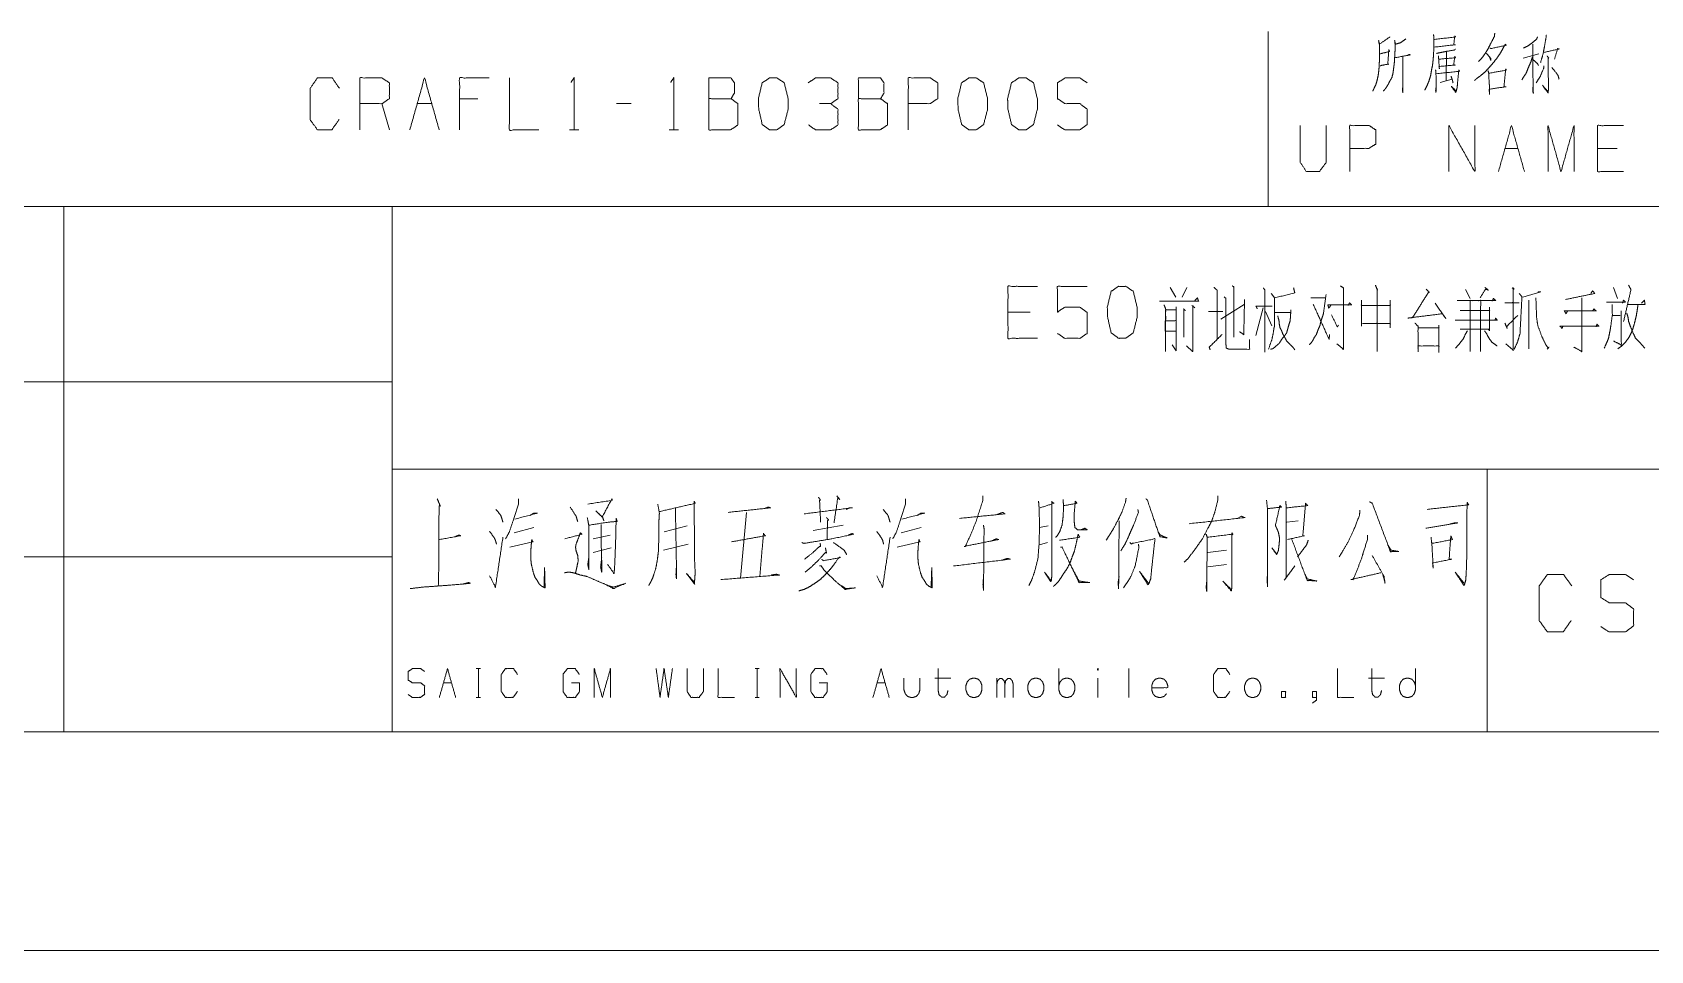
# Model space of a CAD drawing. Header units: millimetres. Extents: x 0 to 594, y 0 to 420.
# Drawn here: x 437.6 to 511.5, y 0 to 42 of the extents above; entities that cross this region are included whole.
import ezdxf

# ---------------------------------------------------------------- set-up
doc = ezdxf.new("R2010")
doc.units = ezdxf.units.MM
doc.layers.add('101', color=7, linetype='Continuous', true_color=0xffffff)

msp = doc.modelspace()

# ---------------------------------------------------------------- linework, layer by layer
at = {"layer": '101', "color": 133, "linetype": 'Continuous', "lineweight": 18}
for p, q in [((494, 42), (494, 34)), ((404, 34), (584, 34)), ((439, 34), (439, 10)), ((454, 34), (454, 10)), ((404, 26), (454, 26)), ((454, 22), (563, 22)), ((504, 22), (504, 10)), ((404, 18), (454, 18)), ((25, 10), (584, 10)), ((404, 10), (584, 10)), ((0, 0), (594, 0))]:
    msp.add_line(p, q, dxfattribs=at)
at = {"layer": '101', "color": 72, "linetype": 'Continuous', "lineweight": 18}
for p, q in [((502.149, 41.069), (502.134, 39.766)), ((505.645, 40.782), (506.363, 40.98)), ((501.853, 39.678), (502.399, 39.832)), ((453.87, 37.507), (453.534, 38.707)), ((455.139, 38.707), (455.81, 38.707)), ((457.91, 38.932), (457.079, 38.932)), ((464.916, 38.707), (464.245, 38.707)), ((462.092, 37.507), (462.516, 37.507)), ((466.645, 37.507), (467.069, 37.507)), ((504.817, 36.664), (505.41, 36.664)), ((509.936, 36.664), (509.046, 36.664)), ((489.533, 30.307), (489.781, 29.857)), ((490.293, 30.307), (490.081, 29.857)), ((509.774, 30.307), (509.951, 29.807)), ((495.956, 29.832), (496.628, 29.832)), ((503.015, 30.207), (503.228, 29.807)), ((505.911, 29.732), (505.911, 27.507)), ((483.128, 29.182), (482.121, 29.182)), ((491.28, 29.207), (491.934, 29.207)), ((491.845, 28.857), (492.906, 29.532)), ((493.768, 29.382), (493.432, 28.107)), ((493.874, 29.207), (494.175, 28.557)), ((494.298, 29.157), (495.005, 29.157)), ((509.704, 29.032), (510.075, 29.032)), ((489.622, 27.682), (489.798, 27.407)), ((504.85, 27.732), (505.168, 27.457)), ((470.177, 20.029), (469.908, 17.027)), ((459.569, 19.097), (460.472, 19.339)), ((467.47, 19.408), (466.421, 19.132)), ((473.225, 19.201), (474.591, 19.442)), ((477.248, 19.097), (478.151, 19.339)), ((483.954, 19.408), (483.564, 19.339)), ((492.782, 19.856), (492.587, 19.753)), ((495.367, 19.649), (494.855, 19.58)), ((463.178, 18.821), (463.959, 18.994)), ((466.397, 18.304), (467.519, 18.58)), ((483.93, 18.649), (483.564, 18.545)), ((463.178, 18.2), (464.007, 18.407)), ((492.099, 18.304), (491.246, 18.2)), ((491.246, 17.545), (492.099, 17.648)), ((457.842, 12.887), (458.028, 12.887)), ((457.94, 12.887), (457.94, 11.576)), ((470.571, 12.887), (470.757, 12.887)), ((470.669, 12.887), (470.669, 11.576)), ((484.442, 11.921), (484.442, 12.887)), ((487.641, 12.901), (487.641, 11.576)), ((456.34, 12.239), (456.711, 12.239)), ((476.141, 12.239), (476.512, 12.239)), ((478.784, 12.446), (479.516, 12.446)), ((481.613, 11.576), (481.613, 12.446)), ((486.227, 12.446), (486.227, 11.576)), ((498.585, 12.446), (499.317, 12.446)), ((457.842, 11.576), (458.028, 11.576)), ((470.571, 11.576), (470.757, 11.576))]:
    msp.add_line(p, q, dxfattribs=at)
for points, knots in [([(499.558, 41.753), (499.496, 41.709), (499.075, 41.422), (499.043, 41.599), (499.09, 41.422), (499.09, 40.848), (499.075, 40.495), (499.059, 40.252), (499.028, 40.009), (498.981, 39.788), (498.918, 39.567), (498.84, 39.413), (498.778, 39.28)], [0, 0, 0.024368, 0.186804, 0.243943, 0.302152, 0.485021, 0.597665, 0.675193, 0.753197, 0.825097, 0.898188, 0.953343, 1, 1]), ([(500.292, 41.665), (500.042, 41.488), (499.808, 41.422), (499.777, 41.599), (499.808, 41.334), (499.793, 41.069), (499.777, 40.782), (499.761, 40.539), (499.73, 40.318), (499.699, 40.075), (499.652, 39.898), (499.574, 39.766), (499.496, 39.611), (499.418, 39.479), (499.34, 39.368), (499.262, 39.28)], [0, 0, 0.096323, 0.172942, 0.229419, 0.31342, 0.396988, 0.487497, 0.564128, 0.634338, 0.711439, 0.768977, 0.817389, 0.871907, 0.92032, 0.962889, 1, 1]), ([(501.556, 41.864), (501.572, 41.665), (501.572, 41.312), (501.556, 40.98), (501.54, 40.76), (501.509, 40.472), (501.462, 40.23), (501.415, 39.965), (501.353, 39.766), (501.275, 39.567), (501.15, 39.324)], [0, 0, 0.076501, 0.212087, 0.339339, 0.424292, 0.535104, 0.630037, 0.733303, 0.813244, 0.895183, 1, 1]), ([(501.603, 41.643), (502.571, 41.753), (502.524, 41.797), (502.477, 41.4), (502.555, 41.4), (501.587, 41.289)], [0, 0, 0.391065, 0.416908, 0.577568, 0.608919, 1, 1]), ([(504.131, 41.245), (504.178, 41.223), (504.88, 41.378), (504.834, 41.422), (504.709, 41.201), (504.568, 40.958), (504.428, 40.76), (504.272, 40.561), (504.1, 40.362), (503.913, 40.163), (503.71, 39.987), (503.554, 39.876), (503.429, 39.766)], [0, 0, 0.017087, 0.254606, 0.275863, 0.359627, 0.452281, 0.53264, 0.616083, 0.702808, 0.792983, 0.881824, 0.944958, 1, 1]), ([(504.35, 41.93), (504.334, 41.775), (504.147, 41.422), (504.038, 41.201), (503.913, 41.002), (503.757, 40.782), (503.6, 40.627)], [0, 0, 0.101777, 0.36375, 0.525151, 0.678919, 0.856079, 1, 1]), ([(506.3, 41.753), (506.269, 41.665), (506.066, 41.488), (505.848, 41.334), (505.66, 41.245)], [0, 0, 0.111866, 0.433083, 0.752722, 1, 1]), ([(506.082, 41.422), (506.098, 39.678), (506.113, 39.192), (506.082, 39.28), (506.098, 39.479)], [0, 0, 0.691284, 0.883885, 0.921007, 1, 1]), ([(506.706, 41.841), (506.691, 41.731), (506.613, 41.267), (506.55, 40.958), (506.441, 40.583)], [0, 0, 0.086565, 0.451627, 0.696476, 1, 1]), ([(499.121, 40.428), (499.153, 40.45), (499.512, 40.517), (499.465, 40.495), (499.512, 41.179), (499.543, 41.091), (499.106, 40.98)], [0, 0, 0.022681, 0.239272, 0.269991, 0.67699, 0.732558, 1, 1]), ([(499.793, 40.804), (500.495, 40.936), (500.448, 40.958), (500.37, 40.914)], [0, 0, 0.834801, 0.895274, 1, 1]), ([(500.152, 40.848), (500.152, 39.214), (500.136, 39.324), (500.152, 39.501)], [0, 0, 0.849787, 0.907774, 1, 1]), ([(502.555, 41.201), (502.508, 41.157), (502.118, 41.091), (501.899, 41.047), (501.696, 41.002)], [0, 0, 0.072258, 0.516577, 0.766872, 1, 1]), ([(501.775, 40.892), (501.79, 40.737), (501.821, 40.296), (501.806, 40.406), (502.539, 40.472), (502.477, 40.472), (502.524, 40.87), (502.555, 40.804), (501.79, 40.737)], [0, 0, 0.056492, 0.21748, 0.258025, 0.525912, 0.548628, 0.694157, 0.720792, 1, 1]), ([(503.959, 41.002), (503.991, 40.98), (504.162, 40.782), (504.178, 40.671), (504.116, 40.826)], [0, 0, 0.066027, 0.51959, 0.712136, 1, 1]), ([(506.082, 40.87), (505.988, 40.583), (505.879, 40.34), (505.785, 40.097), (505.692, 39.965), (505.582, 39.788)], [0, 0, 0.251915, 0.474139, 0.691324, 0.826702, 1, 1]), ([(506.098, 40.715), (506.3, 40.539), (506.347, 40.45)], [0, 0, 0.729132, 1, 1]), ([(506.738, 40.892), (506.816, 40.782), (506.784, 40.804), (506.8, 39.633), (506.8, 39.346), (506.784, 39.192), (506.535, 39.545), (506.784, 39.236)], [0, 0, 0.051679, 0.066293, 0.513636, 0.623353, 0.682731, 0.848101, 1, 1]), ([(506.581, 41.047), (507.284, 41.201), (507.221, 41.223), (507.081, 40.737)], [0, 0, 0.557075, 0.608386, 1, 1]), ([(452.526, 37.507), (452.526, 39.882), (453.534, 39.882), (453.87, 39.657), (453.87, 38.932), (453.534, 38.707), (452.526, 38.707)], [0, 0, 0.400947, 0.57103, 0.639276, 0.76167, 0.829917, 1, 1]), ([(457.079, 37.507), (457.079, 39.882), (458.423, 39.882)], [0, 0, 0.638733, 1, 1]), ([(462.163, 39.682), (462.304, 39.882), (462.304, 37.507)], [0, 0, 0.093486, 1, 1]), ([(466.716, 39.682), (466.857, 39.882), (466.857, 37.507)], [0, 0, 0.093495, 1, 1]), ([(477.568, 37.507), (477.568, 39.882), (478.575, 39.882), (478.911, 39.657), (478.911, 38.932), (478.558, 38.707), (477.568, 38.707)], [0, 0, 0.401146, 0.571314, 0.639589, 0.762044, 0.832821, 1, 1]), ([(501.65, 40.252), (501.665, 40.053), (501.681, 39.545), (501.665, 39.214), (501.65, 39.302), (501.681, 39.523)], [0, 0, 0.147471, 0.523365, 0.76867, 0.83502, 1, 1]), ([(501.681, 40.075), (502.742, 40.185), (502.711, 40.252), (502.696, 40.141), (502.649, 39.633), (502.633, 39.435), (502.571, 39.214), (502.368, 39.501), (502.586, 39.28)], [0, 0, 0.37408, 0.399746, 0.438828, 0.617586, 0.687454, 0.767884, 0.891101, 1, 1]), ([(502.352, 39.965), (502.415, 39.788), (502.446, 39.656)], [0, 0, 0.579206, 1, 1]), ([(504.038, 40.208), (504.069, 40.141), (504.1, 39.589), (504.116, 39.523), (504.116, 39.126), (504.1, 39.302), (504.1, 39.368), (504.865, 39.479), (504.771, 39.479), (504.849, 40.296), (504.88, 40.252), (504.834, 40.23), (504.084, 40.097)], [0, 0, 0.018828, 0.160986, 0.178485, 0.280675, 0.32627, 0.343302, 0.542022, 0.566109, 0.777123, 0.791034, 0.804348, 1, 1]), ([(506.597, 40.428), (506.581, 40.318), (506.41, 39.92), (506.238, 39.656)], [0, 0, 0.129623, 0.632932, 1, 1]), ([(506.956, 40.362), (507.237, 40.009), (507.284, 39.832)], [0, 0, 0.711826, 1, 1]), ([(451.576, 37.982), (451.24, 37.507), (450.586, 37.507), (450.25, 37.982), (450.25, 39.407), (450.586, 39.882), (451.258, 39.882), (451.593, 39.407)], [0, 0, 0.114568, 0.243366, 0.357934, 0.638582, 0.75315, 0.885433, 1, 1]), ([(454.803, 37.507), (455.475, 39.882), (456.146, 37.507)], [0, 0, 0.500001, 1, 1]), ([(459.356, 39.882), (459.356, 37.507), (460.699, 37.507)], [0, 0, 0.638733, 1, 1]), ([(468.462, 38.932), (468.462, 39.882), (469.469, 39.882), (469.628, 39.657), (469.628, 39.182), (469.469, 38.932), (468.462, 38.932), (468.462, 37.507), (469.452, 37.507), (469.787, 37.732), (469.787, 38.707), (469.469, 38.932)], [0, 0, 0.115918, 0.238845, 0.272468, 0.330427, 0.366583, 0.48951, 0.663387, 0.78416, 0.833483, 0.952452, 1, 1]), ([(471.569, 37.507), (471.905, 37.757), (472.082, 38.457), (472.082, 38.932), (471.905, 39.657), (471.569, 39.882), (471.233, 39.882), (470.897, 39.657), (470.721, 38.932), (470.738, 38.457), (470.897, 37.757), (471.233, 37.507), (471.569, 37.507)], [0, 0, 0.067524, 0.183969, 0.260581, 0.380939, 0.446136, 0.500306, 0.565502, 0.68586, 0.762525, 0.878306, 0.94583, 1, 1]), ([(474.022, 38.707), (474.358, 38.932), (474.358, 39.657), (474.022, 39.882), (473.333, 39.882), (472.997, 39.657)], [0, 0, 0.153871, 0.429848, 0.583719, 0.846116, 1, 1]), ([(475.291, 38.932), (475.291, 39.882), (476.299, 39.882), (476.458, 39.657), (476.458, 39.182), (476.299, 38.932), (475.291, 38.932), (475.291, 37.507), (476.281, 37.507), (476.617, 37.732), (476.617, 38.707), (476.299, 38.932)], [0, 0, 0.115916, 0.238846, 0.272469, 0.330427, 0.366583, 0.489513, 0.663387, 0.784164, 0.833486, 0.952452, 1, 1]), ([(480.675, 37.507), (481.011, 37.757), (481.188, 38.457), (481.188, 38.932), (481.011, 39.657), (480.675, 39.882), (480.339, 39.882), (480.003, 39.657), (479.827, 38.932), (479.844, 38.457), (480.003, 37.757), (480.339, 37.507), (480.675, 37.507)], [0, 0, 0.067525, 0.183972, 0.260585, 0.380946, 0.446143, 0.500306, 0.565503, 0.685864, 0.76253, 0.878312, 0.945837, 1, 1]), ([(482.951, 37.507), (483.287, 37.757), (483.464, 38.457), (483.464, 38.932), (483.287, 39.657), (482.951, 39.882), (482.616, 39.882), (482.28, 39.657), (482.103, 38.932), (482.121, 38.457), (482.28, 37.757), (482.616, 37.507), (482.951, 37.507)], [0, 0, 0.067524, 0.183969, 0.260581, 0.380939, 0.446136, 0.500306, 0.565502, 0.68586, 0.762525, 0.878306, 0.94583, 1, 1]), ([(484.379, 37.732), (484.715, 37.507), (485.405, 37.507), (485.74, 37.757), (485.74, 38.457), (485.405, 38.707), (484.733, 38.707), (484.379, 38.932), (484.379, 39.657), (484.733, 39.882), (485.405, 39.882), (485.74, 39.657)], [0, 0, 0.068039, 0.184057, 0.25452, 0.372335, 0.442797, 0.555844, 0.626371, 0.748393, 0.81892, 0.931967, 1, 1]), ([(473.015, 37.732), (473.333, 37.507), (474.022, 37.507), (474.358, 37.732), (474.358, 38.457), (474.022, 38.707), (473.51, 38.707)], [0, 0, 0.124124, 0.34369, 0.472445, 0.703376, 0.836728, 1, 1]), ([(495.468, 37.701), (495.468, 36.023), (495.749, 35.604), (496.342, 35.604), (496.655, 36.023), (496.655, 37.701)], [0, 0, 0.337151, 0.438599, 0.557782, 0.662849, 1, 1]), ([(497.731, 35.604), (497.731, 37.701), (498.621, 37.701), (498.918, 37.503), (498.918, 36.862), (498.605, 36.664), (497.731, 36.664)], [0, 0, 0.401145, 0.571315, 0.639588, 0.762043, 0.832818, 1, 1]), ([(502.257, 35.604), (502.257, 37.701), (503.443, 35.604), (503.443, 37.701)], [0, 0, 0.317575, 0.682425, 1, 1]), ([(506.783, 35.604), (506.783, 37.701), (507.376, 35.604), (507.969, 37.701), (507.969, 35.604)], [0, 0, 0.245192, 0.5, 0.754808, 1, 1]), ([(510.232, 35.604), (509.046, 35.604), (509.046, 37.701), (510.232, 37.701)], [0, 0, 0.265391, 0.734609, 1, 1]), ([(483.464, 27.982), (482.121, 27.982), (482.121, 30.357), (483.464, 30.357)], [0, 0, 0.26539, 0.73461, 1, 1]), ([(484.379, 28.207), (484.715, 27.982), (485.405, 27.982), (485.74, 28.207), (485.74, 29.157), (485.405, 29.407), (484.715, 29.407), (484.379, 29.182), (484.379, 30.357), (485.74, 30.357)], [0, 0, 0.062232, 0.168346, 0.230572, 0.376815, 0.441263, 0.547378, 0.609609, 0.790489, 1, 1]), ([(487.504, 27.982), (487.84, 28.232), (488.017, 28.932), (488.017, 29.407), (487.84, 30.132), (487.504, 30.357), (487.169, 30.357), (486.833, 30.132), (486.656, 29.407), (486.674, 28.932), (486.833, 28.232), (487.169, 27.982), (487.504, 27.982)], [0, 0, 0.067524, 0.183971, 0.260583, 0.380942, 0.446139, 0.500302, 0.565504, 0.685862, 0.762527, 0.878308, 0.945837, 1, 1]), ([(491.527, 30.307), (491.668, 30.182), (491.668, 27.932)], [0, 0, 0.077385, 1, 1]), ([(492.358, 30.382), (492.428, 30.332), (492.428, 28.032)], [0, 0, 0.036281, 1, 1]), ([(497.3, 30.382), (497.441, 30.282), (497.441, 27.482), (497.14, 27.732)], [0, 0, 0.051488, 0.883802, 1, 1]), ([(498.904, 30.407), (498.993, 30.182), (498.975, 30.232), (498.975, 27.382), (498.975, 28.657), (498.303, 28.657), (499.576, 28.657), (499.576, 28.457), (499.576, 29.732), (499.576, 29.482), (498.268, 29.482), (498.268, 29.732), (498.268, 28.532)], [0, 0, 0.022286, 0.027175, 0.289921, 0.407465, 0.469387, 0.58671, 0.605148, 0.722692, 0.74574, 0.866322, 0.88937, 1, 1]), ([(503.899, 30.307), (504.058, 30.182), (503.935, 30.232), (503.687, 29.832)], [0, 0, 0.250977, 0.416531, 1, 1]), ([(505.151, 30.282), (505.239, 30.232), (505.186, 30.282), (505.186, 27.407), (505.186, 29.607), (504.815, 29.607), (505.469, 29.607)], [0, 0, 0.016184, 0.027801, 0.485999, 0.836621, 0.895774, 1, 1]), ([(510.464, 30.407), (510.57, 30.207), (510.234, 28.757)], [0, 0, 0.132015, 1, 1]), ([(489.038, 29.682), (490.824, 29.682), (490.771, 29.832), (490.647, 29.707)], [0, 0, 0.842004, 0.917041, 1, 1]), ([(491.987, 29.882), (492.075, 29.807), (492.075, 27.707), (492.093, 27.532), (492.216, 27.482), (493.153, 27.482), (493.153, 27.932)], [0, 0, 0.029631, 0.566434, 0.611395, 0.645508, 0.884971, 1, 1]), ([(492.923, 29.757), (492.888, 28.157), (492.694, 28.282)], [0, 0, 0.873815, 1, 1]), ([(493.786, 30.282), (493.857, 30.182), (493.857, 27.357)], [0, 0, 0.04155, 1, 1]), ([(494.298, 29.832), (494.298, 28.557), (494.263, 28.432), (494.245, 28.282), (494.175, 27.932), (494.016, 27.482)], [0, 0, 0.533406, 0.587751, 0.65094, 0.800322, 1, 1]), ([(495.164, 30.282), (495.218, 30.057), (494.298, 29.832), (494.139, 30.032)], [0, 0, 0.161323, 0.821661, 1, 1]), ([(496.646, 29.982), (496.522, 29.107), (496.487, 28.982), (496.416, 28.782), (496.363, 28.557), (496.274, 28.357), (496.204, 28.157), (496.115, 28.032), (496.027, 27.857), (495.886, 27.682)], [0, 0, 0.358964, 0.411735, 0.497902, 0.591799, 0.68062, 0.766787, 0.828974, 0.908613, 1, 1]), ([(496.858, 29.482), (496.769, 29.357), (496.734, 29.507), (497.812, 29.507), (497.724, 29.607), (497.653, 29.482)], [0, 0, 0.092089, 0.184788, 0.833336, 0.913618, 1, 1]), ([(501.216, 30.232), (501.358, 30.082), (501.322, 30.082), (500.598, 28.932), (500.386, 28.907), (501.959, 29.107), (502.118, 28.882), (501.623, 29.582)], [0, 0, 0.045475, 0.053273, 0.353145, 0.400256, 0.750086, 0.810876, 1, 1]), ([(502.627, 29.707), (504.394, 29.707), (504.288, 29.807), (504.235, 29.682)], [0, 0, 0.862599, 0.933732, 1, 1]), ([(503.228, 27.382), (503.228, 29.707), (503.705, 29.707), (503.705, 27.382)], [0, 0, 0.453464, 0.546536, 1, 1]), ([(505.469, 30.032), (505.592, 29.882), (505.504, 28.207), (505.398, 27.832), (505.239, 27.482)], [0, 0, 0.07349, 0.707416, 0.8547, 1, 1]), ([(505.628, 29.857), (506.458, 30.107), (506.335, 30.107), (506.335, 30.057)], [0, 0, 0.833179, 0.951977, 1, 1]), ([(506.229, 29.832), (506.246, 29.332), (506.264, 28.907), (506.317, 28.557), (506.494, 28.082), (506.671, 27.707), (506.794, 27.532), (506.83, 27.582), (506.741, 27.482)], [0, 0, 0.191685, 0.354655, 0.490281, 0.684456, 0.843293, 0.925407, 0.948867, 1, 1]), ([(508.735, 30.032), (508.823, 30.157), (508.912, 30.032), (507.586, 29.757)], [0, 0, 0.092225, 0.184436, 1, 1]), ([(508.328, 29.832), (508.328, 27.382), (507.957, 27.582)], [0, 0, 0.853167, 1, 1]), ([(509.456, 29.632), (510.322, 29.632), (510.234, 29.732), (510.181, 29.582)], [0, 0, 0.747505, 0.862676, 1, 1]), ([(510.428, 29.532), (511.206, 29.532), (511.188, 29.732), (511.047, 29.582)], [0, 0, 0.656503, 0.825993, 1, 1]), ([(489.251, 29.507), (489.321, 29.332), (489.321, 27.382), (489.321, 29.282), (489.798, 29.282), (489.798, 29.407), (489.798, 27.407), (489.798, 28.782), (489.304, 28.782), (489.304, 28.307), (489.781, 28.307)], [0, 0, 0.019945, 0.226009, 0.426789, 0.477221, 0.490431, 0.701778, 0.84708, 0.899377, 0.949572, 1, 1]), ([(490.134, 29.332), (490.223, 29.257), (490.152, 29.282), (490.152, 28.032)], [0, 0, 0.080449, 0.132489, 1, 1]), ([(490.523, 29.482), (490.647, 29.382), (490.559, 29.457), (490.559, 27.382), (490.276, 27.632)], [0, 0, 0.05833, 0.100831, 0.861614, 1, 1]), ([(493.503, 29.332), (493.45, 29.457), (494.192, 29.457)], [0, 0, 0.154621, 1, 1]), ([(495.041, 29.282), (495.023, 28.982), (495.005, 28.782), (494.935, 28.557), (494.882, 28.357), (494.846, 28.232), (494.74, 28.082), (494.617, 27.932), (494.511, 27.757), (494.369, 27.632), (494.21, 27.507), (494.104, 27.482)], [0, 0, 0.139341, 0.232438, 0.341791, 0.437731, 0.497963, 0.583137, 0.673297, 0.768173, 0.855677, 0.949485, 1, 1]), ([(494.44, 29.007), (494.493, 28.807), (494.511, 28.632), (494.546, 28.457), (494.617, 28.332), (494.67, 28.182), (494.758, 28.032), (494.846, 27.857), (494.952, 27.757), (495.023, 27.682), (495.129, 27.582), (495.218, 27.457)], [0, 0, 0.116121, 0.21483, 0.315024, 0.395616, 0.484905, 0.582613, 0.69263, 0.774445, 0.832286, 0.914084, 1, 1]), ([(496.062, 29.532), (496.787, 27.932), (496.805, 28.157)], [0, 0, 0.886138, 1, 1]), ([(496.893, 29.057), (497.158, 28.507), (497.211, 28.582)], [0, 0, 0.869223, 1, 1]), ([(502.538, 28.807), (504.465, 28.807), (504.394, 28.907), (504.359, 28.807)], [0, 0, 0.893959, 0.950785, 1, 1]), ([(502.768, 29.257), (504.111, 29.257), (504.111, 29.407), (504.111, 28.332), (504.111, 28.407), (502.768, 28.407), (504.058, 28.407), (504.058, 28.357)], [0, 0, 0.252175, 0.280334, 0.482142, 0.496221, 0.748396, 0.990614, 1, 1]), ([(504.815, 28.682), (504.921, 28.432), (504.885, 28.507), (505.398, 29.032)], [0, 0, 0.249547, 0.325739, 1, 1]), ([(507.674, 29.232), (507.604, 29.107), (507.533, 29.232), (508.982, 29.232), (508.876, 29.332), (508.823, 29.232)], [0, 0, 0.071972, 0.143935, 0.870233, 0.943287, 1, 1]), ([(509.704, 29.532), (509.721, 29.057), (509.65, 28.557), (509.615, 28.332), (509.544, 27.982), (509.474, 27.807), (509.35, 27.532)], [0, 0, 0.231255, 0.476934, 0.587743, 0.761464, 0.853289, 1, 1]), ([(510.128, 29.232), (510.128, 27.682), (509.774, 27.857)], [0, 0, 0.79714, 1, 1]), ([(510.888, 29.532), (510.87, 29.357), (510.817, 29.032), (510.764, 28.807), (510.693, 28.532), (510.605, 28.282), (510.481, 28.032), (510.322, 27.807), (510.145, 27.632), (509.969, 27.507)], [0, 0, 0.076304, 0.219156, 0.319438, 0.442616, 0.557647, 0.678656, 0.798196, 0.906092, 1, 1]), ([(510.375, 29.132), (510.428, 28.982), (510.464, 28.757), (510.552, 28.507), (510.676, 28.207), (510.782, 27.982), (510.958, 27.807), (511.206, 27.532)], [0, 0, 0.086284, 0.209801, 0.353603, 0.529584, 0.664487, 0.79937, 1, 1]), ([(491.35, 27.457), (491.315, 27.582), (491.898, 28.157)], [0, 0, 0.13689, 1, 1]), ([(500.704, 28.682), (500.845, 28.532), (500.845, 27.357), (500.845, 27.632), (501.8, 27.632), (501.8, 27.332), (501.8, 28.582), (501.8, 28.457), (500.863, 28.457)], [0, 0, 0.039476, 0.264469, 0.317126, 0.499886, 0.557331, 0.796685, 0.82062, 1, 1]), ([(503.104, 28.332), (503.015, 28.182), (502.892, 27.932), (502.733, 27.732), (502.556, 27.532)], [0, 0, 0.178478, 0.464429, 0.7264, 1, 1]), ([(503.882, 28.332), (503.97, 28.207), (504.058, 28.032), (504.217, 27.807), (504.465, 27.632)], [0, 0, 0.164991, 0.376315, 0.673336, 1, 1]), ([(507.462, 28.532), (507.427, 28.432), (507.339, 28.532), (509.106, 28.532), (509.018, 28.632), (508.982, 28.507)], [0, 0, 0.046716, 0.105501, 0.88401, 0.942784, 1, 1]), ([(473.469, 20.719), (473.566, 20.581), (473.517, 20.581), (473.566, 19.58)], [0, 0, 0.138588, 0.178591, 1, 1]), ([(474.298, 20.788), (474.444, 20.615), (474.347, 20.684), (474.176, 19.546)], [0, 0, 0.151118, 0.230947, 1, 1]), ([(480.979, 20.788), (480.979, 20.581), (480.662, 19.615), (480.443, 19.063), (480.174, 18.476), (480.126, 18.476), (481.687, 18.787), (481.589, 18.821), (481.37, 18.718)], [0, 0, 0.046524, 0.275034, 0.408549, 0.553506, 0.56447, 0.922194, 0.945453, 1, 1]), ([(491.709, 20.788), (491.709, 20.615), (491.563, 20.029), (491.416, 19.615), (491.27, 19.339), (491.002, 18.821), (490.611, 18.269), (490.343, 17.924), (490.172, 17.752)], [0, 0, 0.049752, 0.224095, 0.350744, 0.440846, 0.608969, 0.803946, 0.929998, 1, 1]), ([(456.058, 20.65), (456.204, 20.305), (456.155, 20.408), (456.131, 19.684), (456.131, 17.648), (456.106, 16.682)], [0, 0, 0.088891, 0.116032, 0.287979, 0.770794, 1, 1]), ([(458.74, 20.167), (458.959, 19.891), (459.008, 19.753), (459.057, 19.58)], [0, 0, 0.519937, 0.735718, 1, 1]), ([(459.764, 20.65), (459.764, 20.408), (459.52, 19.649), (459.35, 19.132), (459.179, 18.821)], [0, 0, 0.124612, 0.535976, 0.81716, 1, 1]), ([(459.593, 19.718), (460.642, 19.994), (460.472, 19.994), (460.301, 19.891)], [0, 0, 0.745418, 0.86277, 1, 1]), ([(462.129, 20.27), (462.398, 19.856), (462.471, 19.615)], [0, 0, 0.661595, 1, 1]), ([(462.934, 20.408), (464.056, 20.581), (464.032, 20.65), (463.593, 19.822), (463.3, 20.098), (463.617, 19.787), (463.666, 19.649)], [0, 0, 0.36175, 0.385071, 0.68373, 0.811932, 0.953357, 1, 1]), ([(466.129, 20.408), (466.202, 19.994), (466.177, 19.58), (466.177, 18.856), (466.153, 18.2), (466.104, 17.821), (466.031, 17.441), (465.909, 17.062), (465.811, 16.855), (465.714, 16.682)], [0, 0, 0.110336, 0.219176, 0.409317, 0.581468, 0.681885, 0.783317, 0.887931, 0.947989, 1, 1]), ([(466.202, 20.063), (467.836, 20.443), (467.787, 20.546), (467.787, 20.029), (467.812, 18.614), (467.812, 17.786), (467.836, 17.269), (467.812, 16.924), (467.812, 16.751), (467.446, 17.234), (467.787, 16.855)], [0, 0, 0.250208, 0.267273, 0.344452, 0.555438, 0.678924, 0.756189, 0.80777, 0.833496, 0.923863, 1, 1]), ([(466.933, 20.201), (466.982, 17.476), (466.982, 16.993), (466.958, 17.2), (466.982, 17.614)], [0, 0, 0.711345, 0.837386, 0.891777, 1, 1]), ([(469.347, 20.029), (471.274, 20.236), (471.177, 20.27), (471.006, 20.201)], [0, 0, 0.870761, 0.917258, 1, 1]), ([(472.81, 19.96), (475.005, 20.236), (474.883, 20.236), (474.737, 20.167)], [0, 0, 0.886328, 0.935184, 1, 1]), ([(476.419, 20.167), (476.639, 19.891), (476.687, 19.753), (476.736, 19.58)], [0, 0, 0.519919, 0.735708, 1, 1]), ([(477.444, 20.65), (477.444, 20.408), (477.2, 19.649), (477.029, 19.132), (476.858, 18.821)], [0, 0, 0.124612, 0.535976, 0.81716, 1, 1]), ([(477.273, 19.718), (478.322, 19.994), (478.151, 19.994), (477.98, 19.891)], [0, 0, 0.745418, 0.86277, 1, 1]), ([(479.906, 19.753), (481.979, 19.96), (481.882, 20.029), (481.614, 19.925)], [0, 0, 0.836558, 0.884538, 1, 1]), ([(483.515, 20.546), (483.54, 20.27), (483.564, 19.408), (483.54, 18.58), (483.491, 17.924), (483.344, 17.338), (483.198, 16.924), (483.076, 16.682)], [0, 0, 0.070329, 0.28934, 0.499598, 0.66644, 0.819873, 0.931329, 1, 1]), ([(483.588, 20.236), (484.223, 20.443), (484.125, 20.512), (484.125, 17.165), (484.101, 16.924), (484.076, 16.855), (483.784, 17.303), (484.076, 16.924)], [0, 0, 0.122094, 0.143965, 0.756447, 0.800872, 0.814266, 0.912285, 1, 1]), ([(484.637, 20.615), (484.662, 20.27), (484.637, 19.822), (484.588, 19.442), (484.491, 19.166), (484.369, 18.959), (484.296, 18.89)], [0, 0, 0.190955, 0.438945, 0.650197, 0.811822, 0.944471, 1, 1]), ([(484.686, 20.339), (485.271, 20.443), (485.198, 20.546), (485.149, 20.029), (485.149, 19.58), (485.174, 19.339), (485.296, 19.235), (485.735, 19.235), (485.637, 19.304), (485.467, 19.235)], [0, 0, 0.209704, 0.254423, 0.437773, 0.595974, 0.681593, 0.738026, 0.892891, 0.935043, 1, 1]), ([(487.515, 20.684), (487.49, 20.512), (487.319, 20.029), (487.149, 19.684), (486.929, 19.27), (486.758, 18.994), (486.612, 18.752)], [0, 0, 0.081146, 0.319756, 0.49905, 0.71731, 0.868474, 1, 1]), ([(488.051, 20.167), (488.076, 20.029), (487.856, 19.442), (487.758, 19.235), (487.612, 18.89), (487.466, 18.58), (487.271, 18.269)], [0, 0, 0.067376, 0.368457, 0.478479, 0.658654, 0.823687, 1, 1]), ([(488.417, 20.65), (488.49, 20.581), (489.051, 18.925), (489.393, 18.856), (489.076, 18.994), (488.978, 19.132)], [0, 0, 0.037082, 0.681737, 0.810185, 0.937687, 1, 1]), ([(493.928, 20.581), (493.976, 20.167), (493.976, 16.648), (493.952, 16.924), (493.976, 17.234)], [0, 0, 0.092137, 0.86992, 0.931161, 1, 1]), ([(494.001, 20.201), (494.611, 20.27), (494.537, 20.339), (494.342, 19.477), (494.342, 19.408), (494.391, 19.304), (494.464, 19.132), (494.513, 18.89), (494.513, 18.683), (494.489, 18.442), (494.464, 18.269), (494.391, 18.097), (494.172, 18.407), (494.391, 18.131)], [0, 0, 0.163213, 0.189962, 0.425149, 0.443501, 0.473932, 0.523767, 0.589293, 0.644347, 0.708903, 0.755238, 0.805073, 0.906208, 1, 1]), ([(494.806, 20.546), (494.83, 20.236), (494.83, 17.062), (494.733, 16.924), (495.22, 17.579)], [0, 0, 0.069653, 0.779472, 0.817267, 1, 1]), ([(494.855, 20.236), (495.806, 20.339), (495.708, 20.443), (495.586, 18.959), (495.66, 18.959), (494.879, 18.787)], [0, 0, 0.276542, 0.317649, 0.747834, 0.768982, 1, 1]), ([(498.195, 20.132), (498.171, 19.891), (497.903, 19.201), (497.659, 18.683), (497.415, 18.269), (497.244, 17.993)], [0, 0, 0.102841, 0.416509, 0.658909, 0.862495, 1, 1]), ([(498.634, 20.512), (498.756, 20.443), (499.586, 18.235), (499.976, 18.235), (499.61, 18.304), (499.464, 18.545)], [0, 0, 0.039541, 0.70512, 0.815248, 0.920314, 1, 1]), ([(501.268, 20.167), (503.146, 20.374), (503.097, 20.477), (503.073, 19.96), (503.073, 18.028), (503.048, 17.269), (503.024, 16.924), (502.975, 16.751), (502.951, 16.682), (502.536, 17.303), (502.951, 16.786)], [0, 0, 0.261648, 0.277492, 0.349233, 0.616765, 0.721922, 0.769815, 0.794639, 0.804773, 0.908173, 1, 1]), ([(462.91, 19.787), (462.983, 19.408), (462.983, 17.407), (462.934, 17.648), (462.983, 17.993)], [0, 0, 0.129595, 0.800554, 0.883167, 1, 1]), ([(462.983, 19.442), (463.861, 19.58), (464.276, 19.615), (464.227, 19.753), (464.203, 18.683), (464.178, 18.028), (464.154, 17.476), (464.129, 17.234), (463.837, 17.648)], [0, 0, 0.198437, 0.291326, 0.324003, 0.562828, 0.709268, 0.832621, 0.88681, 1, 1]), ([(463.544, 19.477), (463.544, 18.614), (463.568, 17.786), (463.568, 17.303), (463.52, 17.545), (463.568, 17.959)], [0, 0, 0.304008, 0.595981, 0.766226, 0.853067, 1, 1]), ([(473.834, 19.787), (473.932, 19.684), (473.883, 19.649), (473.859, 18.821)], [0, 0, 0.138048, 0.196037, 1, 1]), ([(481.004, 19.442), (481.028, 19.27), (481.004, 16.475), (480.979, 16.751), (481.004, 17.096)], [0, 0, 0.048504, 0.826565, 0.903707, 1, 1]), ([(487.197, 19.649), (487.173, 16.544), (487.149, 16.82), (487.197, 17.096)], [0, 0, 0.847819, 0.923473, 1, 1]), ([(490.392, 19.511), (492.929, 19.787), (492.782, 19.856)], [0, 0, 0.940373, 1, 1]), ([(501.195, 19.304), (502.658, 19.546), (502.512, 19.546), (502.243, 19.477)], [0, 0, 0.777945, 0.854701, 1, 1]), ([(456.155, 18.787), (457.131, 18.959), (457.058, 18.994), (456.887, 18.925)], [0, 0, 0.788942, 0.853361, 1, 1]), ([(458.447, 19.166), (458.667, 18.856), (458.715, 18.752), (458.764, 18.58)], [0, 0, 0.564222, 0.733996, 1, 1]), ([(458.447, 17.131), (458.715, 16.613), (459.057, 18.89)], [0, 0, 0.202024, 1, 1]), ([(459.374, 18.442), (460.423, 18.683), (460.374, 18.787), (460.35, 18.545), (460.325, 18.2), (460.325, 17.959), (460.35, 17.683), (460.447, 17.269), (460.52, 17.062), (460.618, 16.924), (460.715, 16.751), (460.837, 16.648), (460.984, 16.579), (460.959, 17.51), (460.935, 16.648)], [0, 0, 0.198341, 0.219427, 0.264159, 0.327896, 0.372401, 0.423462, 0.501847, 0.542307, 0.573452, 0.609974, 0.639452, 0.669269, 0.84099, 1, 1]), ([(461.885, 18.821), (462.666, 19.028), (462.593, 19.097), (462.52, 18.89), (462.398, 18.58), (462.373, 18.442), (462.398, 18.269), (462.471, 18.062), (462.495, 17.821), (462.422, 17.476), (462.373, 17.269)], [0, 0, 0.288074, 0.323953, 0.402274, 0.521276, 0.571267, 0.633415, 0.711736, 0.798325, 0.924134, 1, 1]), ([(469.494, 18.683), (471.03, 18.959), (470.957, 19.063), (470.786, 17.096)], [0, 0, 0.426348, 0.460962, 1, 1]), ([(472.712, 18.649), (472.786, 18.614), (472.834, 18.614), (474.078, 18.821), (475.078, 19.028), (475.005, 19.063), (474.835, 18.994)], [0, 0, 0.03022, 0.048442, 0.519508, 0.90099, 0.93121, 1, 1]), ([(473.542, 18.614), (473.566, 18.476), (473.517, 18.476), (473.225, 18.2), (472.834, 17.89)], [0, 0, 0.128576, 0.173333, 0.542439, 1, 1]), ([(474.152, 18.649), (474.639, 18.304), (474.761, 18.097)], [0, 0, 0.713213, 1, 1]), ([(476.126, 19.166), (476.346, 18.856), (476.395, 18.752), (476.443, 18.58)], [0, 0, 0.564232, 0.734008, 1, 1]), ([(476.126, 17.131), (476.395, 16.613), (476.736, 18.89)], [0, 0, 0.202025, 1, 1]), ([(477.053, 18.442), (478.102, 18.683), (478.053, 18.787), (478.029, 18.545), (478.005, 18.2), (478.005, 17.959), (478.029, 17.683), (478.126, 17.269), (478.2, 17.062), (478.297, 16.924), (478.395, 16.751), (478.517, 16.648), (478.663, 16.579), (478.639, 17.51), (478.614, 16.648)], [0, 0, 0.198341, 0.219427, 0.264159, 0.327896, 0.372401, 0.423462, 0.501847, 0.542307, 0.573452, 0.609974, 0.639452, 0.669269, 0.84099, 1, 1]), ([(484.466, 18.752), (485.393, 18.89), (485.32, 19.028), (485.247, 18.649), (485.149, 18.235), (485.052, 17.993), (484.954, 17.717), (484.808, 17.441), (484.613, 17.165), (484.466, 16.924), (484.32, 16.751), (484.198, 16.648)], [0, 0, 0.248092, 0.289444, 0.391762, 0.504368, 0.573323, 0.650821, 0.733525, 0.823009, 0.897766, 0.957654, 1, 1]), ([(484.515, 18.442), (484.588, 18.442), (485.369, 16.82), (485.857, 16.82), (485.369, 16.889), (485.076, 17.441)], [0, 0, 0.021038, 0.538447, 0.678703, 0.820356, 1, 1]), ([(488.076, 18.58), (488.1, 18.442), (487.929, 17.579), (487.734, 17.096), (487.563, 16.82), (487.393, 16.579)], [0, 0, 0.064861, 0.471801, 0.712904, 0.863113, 1, 1]), ([(487.685, 18.649), (487.758, 18.58), (487.807, 18.614), (488.832, 18.821), (488.685, 17.476), (488.637, 16.993), (488.563, 16.786), (488.515, 16.717), (488.124, 17.338), (488.539, 16.786)], [0, 0, 0.021075, 0.033595, 0.252602, 0.536203, 0.637926, 0.683931, 0.701638, 0.85533, 1, 1]), ([(491.172, 19.028), (491.221, 18.89), (491.197, 16.613), (491.197, 16.406), (491.172, 16.613), (491.197, 16.855)], [0, 0, 0.047496, 0.786426, 0.853598, 0.921234, 1, 1]), ([(491.221, 18.89), (492.343, 19.028), (492.343, 19.097), (492.392, 19.028), (492.343, 18.994), (492.343, 16.579), (492.319, 16.441), (491.929, 16.889), (492.319, 16.51)], [0, 0, 0.224404, 0.238101, 0.254875, 0.266735, 0.746114, 0.773932, 0.891945, 1, 1]), ([(495.074, 18.821), (495.781, 16.924), (496.221, 16.889), (495.781, 16.993), (495.684, 17.2)], [0, 0, 0.643821, 0.783835, 0.927245, 1, 1]), ([(495.83, 18.752), (495.757, 18.545), (495.342, 17.993)], [0, 0, 0.241281, 1, 1]), ([(498.537, 18.994), (498.537, 18.787), (498.317, 18.097), (498.342, 18.131), (498.122, 17.545), (497.878, 16.958), (497.781, 16.958), (499.147, 17.269)], [0, 0, 0.055449, 0.249407, 0.260725, 0.428474, 0.598624, 0.62477, 1, 1]), ([(501.439, 18.89), (501.487, 18.476), (501.536, 17.476), (501.512, 17.717), (502.39, 17.89), (502.268, 17.89), (502.341, 18.959), (502.414, 18.787), (501.512, 18.614)], [0, 0, 0.08584, 0.292106, 0.342088, 0.526358, 0.551471, 0.772215, 0.810799, 1, 1]), ([(473.615, 17.89), (473.688, 17.821), (474.469, 17.959), (474.42, 17.993), (474.127, 17.579), (473.956, 17.372), (473.761, 17.165), (473.542, 16.958), (473.298, 16.786), (473.03, 16.613), (472.81, 16.51), (472.566, 16.441)], [0, 0, 0.029336, 0.260531, 0.277958, 0.425846, 0.504112, 0.587088, 0.675096, 0.762235, 0.855273, 0.926063, 1, 1]), ([(473.786, 18.407), (473.834, 18.166), (473.786, 18.2), (473.444, 17.821), (473.152, 17.545), (472.859, 17.303)], [0, 0, 0.154139, 0.191519, 0.51091, 0.762599, 1, 1]), ([(479.638, 17.579), (482.223, 17.89), (482.101, 17.924), (481.882, 17.855)], [0, 0, 0.879469, 0.922273, 1, 1]), ([(498.756, 18.062), (499.293, 17.096), (499.342, 16.786), (499.244, 17.165)], [0, 0, 0.610117, 0.783655, 1, 1]), ([(461.861, 17.269), (462.056, 17.303), (462.276, 17.269), (462.593, 17.165), (462.91, 17.096), (463.373, 16.889), (463.788, 16.717), (464.105, 16.544), (464.666, 16.786), (464.105, 16.613), (463.837, 16.682)], [0, 0, 0.051203, 0.108611, 0.194781, 0.278615, 0.40974, 0.525762, 0.619016, 0.776804, 0.92843, 1, 1]), ([(469.006, 16.958), (471.665, 17.165), (471.543, 17.2), (471.323, 17.165)], [0, 0, 0.884284, 0.926312, 1, 1]), ([(473.517, 17.579), (473.591, 17.579), (473.737, 17.372), (474.274, 16.855), (474.688, 16.51), (475.152, 16.579), (474.713, 16.544), (474.517, 16.682)], [0, 0, 0.026517, 0.118384, 0.388536, 0.584008, 0.7538, 0.913391, 1, 1]), ([(507.845, 15.092), (507.474, 14.568), (506.752, 14.568), (506.381, 15.092), (506.381, 16.666), (506.752, 17.19), (507.494, 17.19), (507.864, 16.666)], [0, 0, 0.114572, 0.243368, 0.357936, 0.638583, 0.753151, 0.885428, 1, 1]), ([(509.191, 14.816), (509.561, 14.568), (510.322, 14.568), (510.693, 14.844), (510.693, 15.617), (510.322, 15.893), (509.581, 15.893), (509.191, 16.141), (509.191, 16.942), (509.581, 17.19), (510.322, 17.19), (510.693, 16.942)], [0, 0, 0.06804, 0.184057, 0.25452, 0.372334, 0.442798, 0.55584, 0.626371, 0.748393, 0.818923, 0.931966, 1, 1]), ([(454.814, 16.544), (455.399, 16.613), (456.814, 16.717), (457.57, 16.786), (457.497, 16.82), (457.228, 16.751)], [0, 0, 0.188612, 0.642513, 0.885467, 0.911354, 1, 1]), ([(454.731, 11.7), (454.916, 11.576), (455.297, 11.576), (455.482, 11.714), (455.482, 12.101), (455.297, 12.239), (454.926, 12.239), (454.731, 12.363), (454.731, 12.763), (454.926, 12.887), (455.297, 12.887), (455.482, 12.763)], [0, 0, 0.068036, 0.184054, 0.254519, 0.372335, 0.4428, 0.555844, 0.62637, 0.748394, 0.818921, 0.931965, 1, 1]), ([(459.715, 11.838), (459.53, 11.576), (459.169, 11.576), (458.983, 11.838), (458.983, 12.625), (459.169, 12.887), (459.54, 12.887), (459.725, 12.625)], [0, 0, 0.114569, 0.243366, 0.357935, 0.638584, 0.753153, 0.885431, 1, 1]), ([(462.183, 12.239), (462.554, 12.239), (462.554, 11.838), (462.368, 11.576), (461.988, 11.576), (461.802, 11.838), (461.802, 12.625), (461.998, 12.887), (462.359, 12.887), (462.544, 12.625)], [0, 0, 0.103293, 0.214793, 0.304257, 0.410269, 0.499739, 0.718893, 0.809961, 0.910536, 1, 1]), ([(463.227, 11.576), (463.227, 12.887), (463.597, 11.576), (463.968, 12.887), (463.968, 11.576)], [0, 0, 0.245192, 0.5, 0.754808, 1, 1]), ([(466.055, 12.887), (466.231, 11.576), (466.416, 12.887), (466.611, 11.576), (466.797, 12.887)], [0, 0, 0.249745, 0.499742, 0.750004, 1, 1]), ([(467.47, 12.887), (467.47, 11.838), (467.645, 11.576), (468.016, 11.576), (468.211, 11.838), (468.211, 12.887)], [0, 0, 0.337152, 0.438599, 0.557781, 0.662848, 1, 1]), ([(468.884, 12.887), (468.884, 11.576), (469.625, 11.576)], [0, 0, 0.638735, 1, 1]), ([(471.713, 11.576), (471.713, 12.887), (472.454, 11.576), (472.454, 12.887)], [0, 0, 0.317574, 0.682426, 1, 1]), ([(473.498, 12.239), (473.868, 12.239), (473.868, 11.838), (473.683, 11.576), (473.303, 11.576), (473.117, 11.838), (473.117, 12.625), (473.312, 12.887), (473.673, 12.887), (473.859, 12.625)], [0, 0, 0.103295, 0.214796, 0.304261, 0.410274, 0.49974, 0.718896, 0.809958, 0.910535, 1, 1]), ([(479.379, 11.894), (479.331, 11.7), (479.223, 11.59), (479.087, 11.59), (478.97, 11.7), (478.931, 11.894), (478.931, 12.901)], [0, 0, 0.107406, 0.190396, 0.26402, 0.350759, 0.456999, 1, 1]), ([(486.227, 12.804), (486.246, 12.86), (486.227, 12.901), (486.207, 12.86), (486.227, 12.804)], [0, 0, 0.28063, 0.5, 0.71937, 1, 1]), ([(492.245, 11.838), (492.06, 11.576), (491.699, 11.576), (491.513, 11.838), (491.513, 12.625), (491.699, 12.887), (492.07, 12.887), (492.255, 12.625)], [0, 0, 0.114569, 0.243366, 0.357935, 0.638584, 0.753153, 0.885431, 1, 1]), ([(497.171, 12.887), (497.171, 11.576), (497.912, 11.576)], [0, 0, 0.638722, 1, 1]), ([(499.18, 11.894), (499.132, 11.7), (499.024, 11.59), (498.888, 11.59), (498.771, 11.7), (498.732, 11.894), (498.732, 12.901)], [0, 0, 0.107406, 0.190396, 0.26402, 0.350759, 0.456999, 1, 1]), ([(500.731, 12.887), (500.731, 11.921), (500.673, 11.742), (500.565, 11.618), (500.429, 11.576), (500.302, 11.576), (500.165, 11.618), (500.058, 11.742), (500, 11.921), (500, 12.114), (500.058, 12.28), (500.165, 12.404), (500.302, 12.446), (500.429, 12.446), (500.565, 12.404), (500.673, 12.28), (500.731, 12.114)], [0, 0, 0.286727, 0.342739, 0.39146, 0.433825, 0.471472, 0.513836, 0.562557, 0.618569, 0.675915, 0.728049, 0.77677, 0.819134, 0.856781, 0.899145, 0.947866, 1, 1]), ([(477.37, 12.446), (477.37, 11.921), (477.429, 11.742), (477.536, 11.618), (477.672, 11.576), (477.799, 11.576), (477.936, 11.618), (478.043, 11.742), (478.102, 11.921), (478.102, 12.446)], [0, 0, 0.242013, 0.329103, 0.404869, 0.470739, 0.529274, 0.595143, 0.670897, 0.757987, 1, 1]), ([(480.257, 11.742), (480.365, 11.618), (480.501, 11.576), (480.628, 11.576), (480.765, 11.618), (480.872, 11.742), (480.93, 11.921), (480.93, 12.114), (480.872, 12.28), (480.765, 12.404), (480.628, 12.446), (480.501, 12.446), (480.365, 12.404), (480.257, 12.28), (480.199, 12.114), (480.199, 11.921), (480.257, 11.742)], [0, 0, 0.063224, 0.118198, 0.167051, 0.222025, 0.285249, 0.357934, 0.432348, 0.5, 0.563224, 0.618198, 0.667051, 0.722025, 0.785248, 0.8529, 0.927315, 1, 1]), ([(481.613, 12.183), (481.642, 12.335), (481.74, 12.432), (481.847, 12.432), (481.945, 12.335), (481.984, 12.183), (481.984, 11.576)], [0, 0, 0.118879, 0.224456, 0.306982, 0.412559, 0.533084, 1, 1]), ([(481.984, 12.183), (482.013, 12.335), (482.111, 12.432), (482.228, 12.432), (482.316, 12.335), (482.355, 12.183), (482.355, 11.576)], [0, 0, 0.118601, 0.223931, 0.313782, 0.413931, 0.534174, 1, 1]), ([(483.086, 11.742), (483.193, 11.618), (483.33, 11.576), (483.457, 11.576), (483.593, 11.618), (483.701, 11.742), (483.759, 11.921), (483.759, 12.114), (483.701, 12.28), (483.593, 12.404), (483.457, 12.446), (483.33, 12.446), (483.193, 12.404), (483.086, 12.28), (483.027, 12.114), (483.027, 11.921), (483.086, 11.742)], [0, 0, 0.063224, 0.118198, 0.167051, 0.222025, 0.285249, 0.357934, 0.432348, 0.5, 0.563224, 0.618198, 0.667051, 0.722025, 0.785248, 0.8529, 0.927315, 1, 1]), ([(484.442, 11.921), (484.5, 11.742), (484.608, 11.618), (484.744, 11.576), (484.871, 11.576), (485.008, 11.618), (485.115, 11.742), (485.174, 11.921), (485.174, 12.114), (485.115, 12.28), (485.008, 12.404), (484.871, 12.446), (484.744, 12.446), (484.608, 12.404), (484.5, 12.28), (484.442, 12.114)], [0, 0, 0.078529, 0.146835, 0.206229, 0.25901, 0.318404, 0.386711, 0.465239, 0.545637, 0.618728, 0.687034, 0.746428, 0.799209, 0.858603, 0.926909, 1, 1]), ([(489.358, 11.742), (489.251, 11.618), (489.114, 11.576), (488.987, 11.576), (488.851, 11.618), (488.743, 11.742), (488.685, 11.921), (488.685, 12.114), (488.743, 12.28), (488.851, 12.404), (488.987, 12.446), (489.114, 12.446), (489.251, 12.404), (489.358, 12.28), (489.417, 12.114), (489.417, 12.018), (488.685, 12.018)], [0, 0, 0.053947, 0.100856, 0.142541, 0.189449, 0.243397, 0.305417, 0.368914, 0.426639, 0.480587, 0.527495, 0.56918, 0.616088, 0.670035, 0.727761, 0.759509, 1, 1]), ([(492.986, 11.742), (493.094, 11.618), (493.23, 11.576), (493.357, 11.576), (493.494, 11.618), (493.601, 11.742), (493.66, 11.921), (493.66, 12.114), (493.601, 12.28), (493.494, 12.404), (493.357, 12.446), (493.23, 12.446), (493.094, 12.404), (492.986, 12.28), (492.928, 12.114), (492.928, 11.921), (492.986, 11.742)], [0, 0, 0.063222, 0.11821, 0.167061, 0.222034, 0.285255, 0.357938, 0.432351, 0.5, 0.563222, 0.618194, 0.667046, 0.722034, 0.785255, 0.852905, 0.927317, 1, 1]), ([(494.615, 11.576), (494.801, 11.576), (494.801, 11.838), (494.615, 11.838), (494.615, 11.576)], [0, 0, 0.207087, 0.5, 0.707087, 1, 1]), ([(496.215, 11.576), (496.03, 11.576), (496.03, 11.838), (496.215, 11.838), (496.215, 11.452), (496.03, 11.314)], [0, 0, 0.148246, 0.357931, 0.506177, 0.815185, 1, 1])]:
    msp.add_open_spline(points, degree=1, knots=knots, dxfattribs=at)
for points in [[(504.52, 35.604), (505.113, 37.701), (505.706, 35.604)], [(456.155, 11.576), (456.526, 12.887), (456.896, 11.576)], [(475.956, 11.576), (476.326, 12.887), (476.697, 11.576)]]:
    msp.add_open_spline(points, degree=1, dxfattribs=at)

doc.saveas('drawing.dxf')
